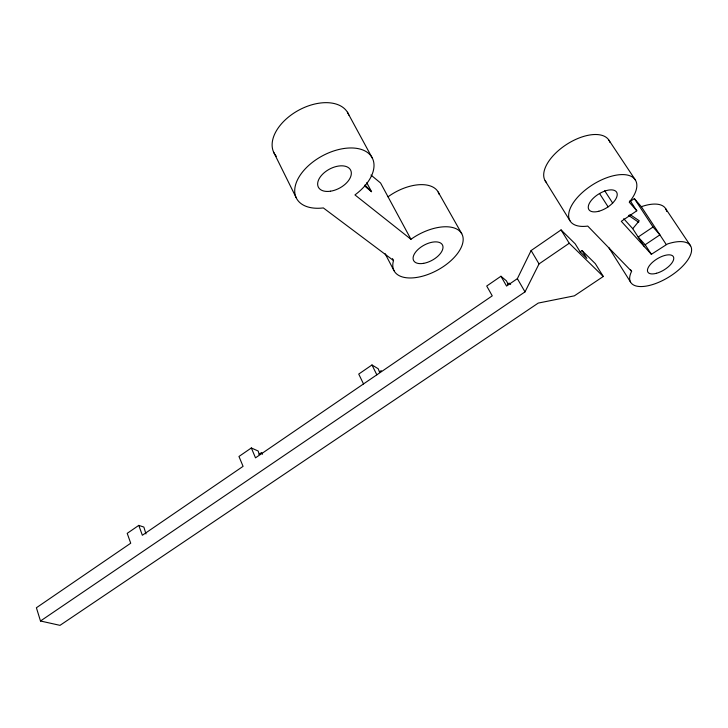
<?xml version="1.0" encoding="UTF-8"?>
<svg xmlns="http://www.w3.org/2000/svg" width="728" height="728" viewBox="0 0 728 728"><rect width="100%" height="100%" fill="white"/><g stroke="black" fill="none" stroke-linecap="round" stroke-linejoin="round"><path stroke-width="1.09" d="M393.529 260.56L393.302 261.316A38.584 20.166 -28.7 0 0 429.82 273.755A38.584 20.166 -28.7 0 0 461.807 233.815A38.584 20.166 -28.7 0 0 410.956 239.285L354.946 194.922A42.925 25.271 -28.3 0 0 362.444 149.822A42.925 25.271 -28.3 0 0 300.555 174.629A42.925 25.271 -28.3 0 0 322.176 208.053L323.332 207.917L393.529 260.56L392.492 258.595M582.045 250.578L595.313 263.645L603.275 276.494L574.365 295.841L538.256 303.076L59.996 625.352L40.486 621.002L36.4 607.753L130.722 543.215L127.209 533.351L138.784 525.389L142.351 535.262L243.07 466.348L238.966 456.474L251.333 447.966L255.501 457.839L492.246 295.85L486.714 286.031L500.946 276.249L506.561 286.059L517.362 278.66L531.112 250.55L561.06 229.912L575.193 243.834L580.043 251.697L586.859 258.385L582.045 250.578L580.189 251.843M40.486 621.002L525.015 291.882L539.038 263.909L569.241 243.252L603.275 276.494M630.43 269.469L631.622 271.353L631.285 272.017A35.053 15.361 -31.4 0 0 651.715 284.83A35.053 15.361 -31.4 0 0 690.581 254.727A35.053 15.361 -31.4 0 0 667.485 243.971L651.369 254.309L621.303 221.33L636.791 210.792L630.084 200.573M644.398 246.674L632.75 228.692L639.248 220.775L629.884 214.432M379.415 371.771L378.196 368.741L371.981 364.965L358.731 374.074L363.509 383.938M258.941 454.354L261.57 452.552L262.471 454.272M379.388 371.899L381.263 370.616M507.343 284.302L509.109 283.101L510.637 284.384M629.747 201.765L634.361 198.608L641.341 206.707L666.193 244.426M645.163 244.744L659.896 234.871L653.043 226.999L638.156 237.028L645.163 244.744L651.369 254.309M641.341 206.707L642.615 206.27A34.434 15.925 -31.9 0 1 666.639 211.42M138.784 525.389L143.871 527.072L145.964 533.942M251.333 447.966L258.185 451.032L259.141 454.108M628.473 215.342L638.729 222.304M366.748 182.683L371.553 191.682L365.929 187.123L364.865 185.112M370.962 175.029L380.589 183.019L410.956 239.285M500.946 276.249L506.406 280.835L507.926 283.793M365.147 185.276L371.553 191.682M631.622 271.353L587.742 226.071L586.814 226.199A38.538 18.719 -32.2 0 1 573.437 202.557A38.538 18.719 -32.2 0 1 621.685 174.593A38.538 18.719 -32.2 0 1 630.111 201.101L629.238 202.157L636.791 210.792M623.714 218.7L632.75 228.692M665.583 208.545L690.526 245.782M608.936 140.213L635.344 179.934M634.361 198.608L653.043 226.999M604.686 190.727L612.667 203.076M599.572 193.566L608.117 206.861M608.726 247.493L630.539 282.055M545.126 180.726L569.951 220.73M561.06 229.912L569.241 243.252M531.112 250.55L539.038 263.909M517.362 278.66L525.015 291.882M438.183 192.019L461.743 233.697M347.42 112.203L372.472 158.395M385.103 253.663L394.03 270.707M273.646 152.179L296.114 197.552M371.981 364.965L376.831 374.82M388.033 196.806A37.829 20.812 -29.1 0 1 439.212 194.449M276.312 156.265A41.987 25.962 -28.7 0 1 297.679 110.774A41.987 25.962 -28.7 0 1 348.839 115.151M546.582 182.646A37.801 19.338 -32.8 0 1 567.094 144.117A37.801 19.338 -32.8 0 1 610 142.433M330.485 191.209A18.236 10.738 -28.3 0 0 350.669 170.216A18.236 10.738 -28.3 0 0 322.331 174.474A18.236 10.738 -28.3 0 0 330.485 191.209M423.641 263.345A16.398 8.563 -28.7 0 0 442.624 245.281A16.398 8.563 -28.7 0 0 417.872 249.613A16.398 8.563 -28.7 0 0 423.641 263.345M598.807 211.257A16.38 7.953 -32.2 0 0 616.789 192.501A16.38 7.953 -32.2 0 0 592.628 198.89A16.38 7.953 -32.2 0 0 598.807 211.257M656.574 273.264A14.897 6.525 -31.4 0 0 673.473 256.902A14.897 6.525 -31.4 0 0 651.778 262.963A14.897 6.525 -31.4 0 0 656.574 273.264"/></g></svg>
